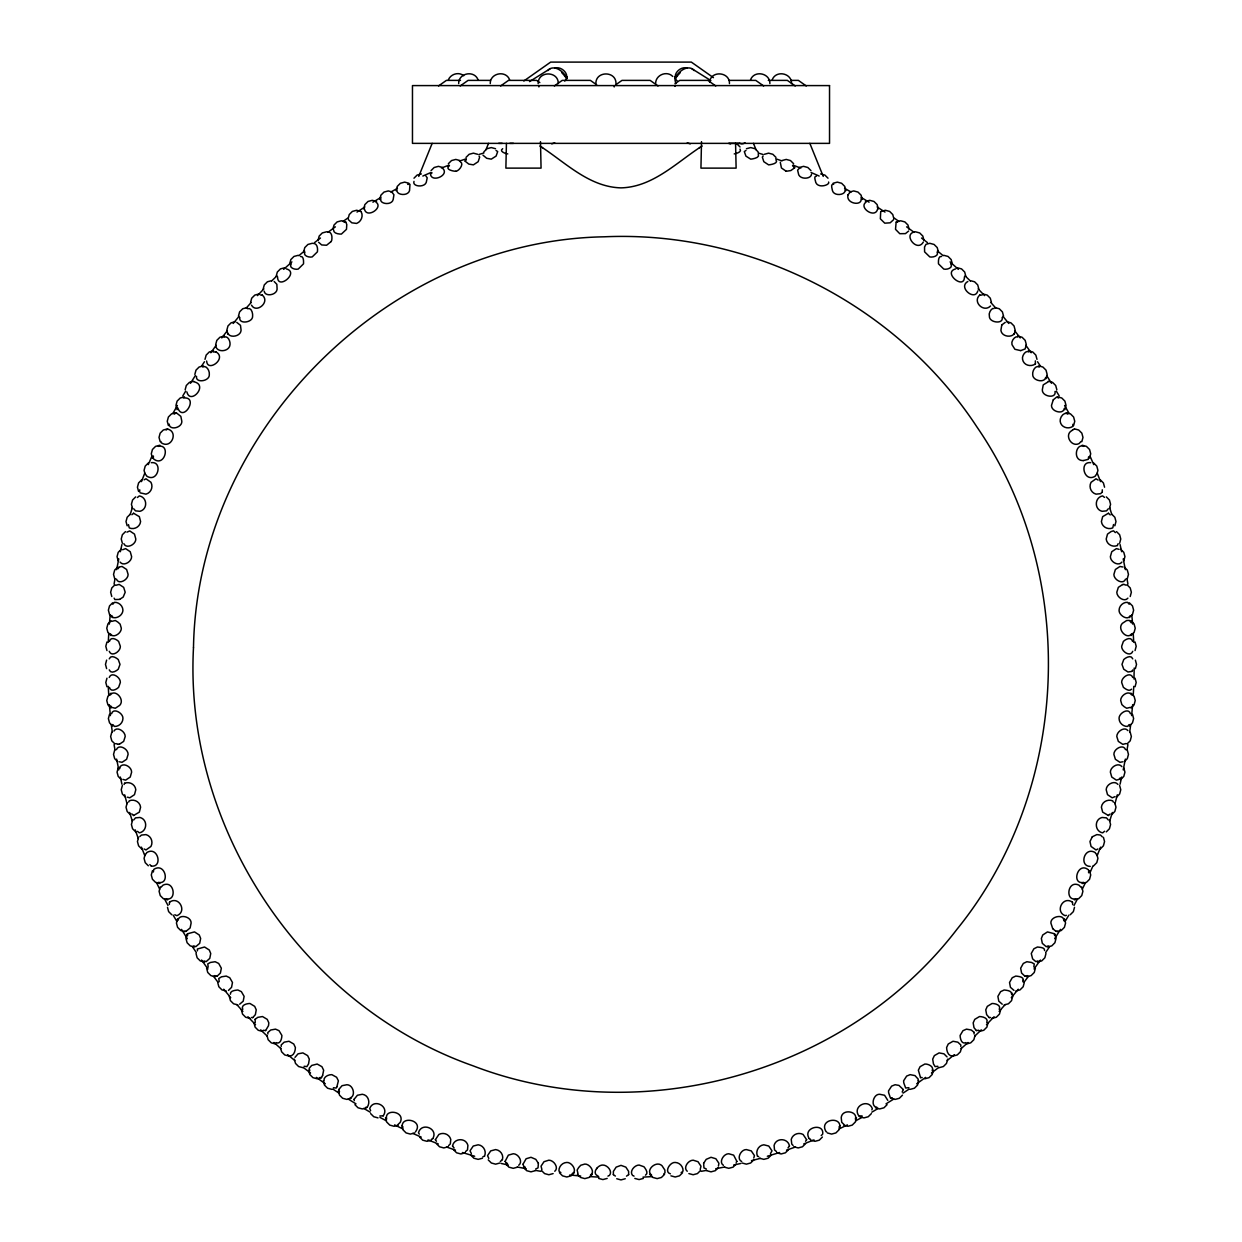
<?xml version="1.0" encoding="UTF-8"?>
<svg xmlns="http://www.w3.org/2000/svg" width="1242" height="1242" viewBox="0 0 1242 1242"><rect width="100%" height="100%" fill="white"/><g stroke="black" fill="none" stroke-linecap="round" stroke-linejoin="round"><path stroke-width="1.5" d="M1113.531 524.543L1112.77 527.897C1108.035 530.086 1101.98 526.981 1101.406 521.547L1102.663 516.641L1108.392 513.272M139.694 491.77L139.725 489.798M160.979 887.269L163.059 885.127C174.579 879.678 177.001 901.521 166.273 898.711M1133.977 679.032L1134.194 668.041M502.405 1159.609C503.848 1155.029 500.479 1150.108 495.62 1149.58L490.714 1150.899L487.563 1155.603L488.774 1158.429M1081.083 441.484L1079.019 443.611C1071.101 447.477 1064.068 434.514 1071.924 430.57M506.425 143.373L505.882 168.12L541.062 168.12L540.487 141.666M701.513 141.666L700.938 168.12L736.118 168.12L735.575 143.373M1054.536 935.273L1054.442 933.751M880.687 211.947L880.361 218.825L884.77 223.172L890.172 222.815L893.417 219.834M614.2 86.956L614.262 85.589M236.756 322.377L240.482 325.342L241.088 330.201C240.855 336.427 229.925 338.383 227.969 333.353M1023.16 979.922C1023.858 976.926 1018.347 976.321 1015.754 976.072L1012.23 977.749L1009.529 982.5L1010.445 987.328L1013.984 990.386M1044.6 950.596C1045.019 947.258 1039.787 947.413 1037.443 947.009L1033.887 948.779L1031.264 953.514L1032.63 958.871L1035.812 961.603L1038.064 960.92M119.775 768.581L119.837 767.432M153.294 458.267L153.403 456M108.24 642.393L108.784 633.249M1088.582 872.769L1088.706 870.487M1133.216 695.504L1133.76 686.36M1011.609 994.205C1011.997 990.65 1006.827 990.309 1004.141 989.998L1000.633 991.644L997.885 996.379L998.785 1001.176L1002.232 1004.188M251.552 305.19C256.256 313.838 270.647 301.961 262.248 295.084M169.145 424.081C169.347 430.803 182.248 427.885 181.829 421.271L180.835 416.38L176.457 412.918M109.327 624.105L110.228 614.992M1131.602 715.594L1132.673 704.649M974.116 1033.996L973.883 1032.133M435.383 1139.675L438.892 1134.458C443.534 1131.943 449.356 1134.303 450.768 1139.395L450.318 1143.913L448.579 1145.621M1072.653 904.642L1072.498 902.204M452.538 1146.024C453.904 1138.045 465.874 1137.377 467.908 1145.419L467.489 1149.906L465.502 1151.582M505.137 1161.363L508.351 1155.153L513.241 1153.756C518.628 1153.787 523.255 1161.938 518.706 1165.275M960.718 1046.338L960.873 1045.019L957.815 1042.162L953.002 1041.262L948.251 1044.01L946.606 1047.534C946.714 1051.337 948.143 1056.368 953.002 1056.073L957.272 1054.924L960.392 1051.803L961.541 1047.534M177.777 407.888C183.164 423.087 199.388 396.229 183.397 397.999M523.084 1164.173L523.581 1166.067M613.346 1174.59L613.393 1171.361L616.156 1167.123L621 1165.369L625.844 1167.123L628.607 1171.361L628.654 1174.59M318.589 242.237L321.694 244.953L326.584 245.248L330.962 241.693M1063.773 920.757C1064.316 913.631 1050.375 916.208 1050.887 923.07L1052.735 928.674M109.42 641.431C110.554 636.401 116.22 638.993 118.627 641.446L120.334 646.29C120.753 651.429 111.563 657.561 109.249 651.305M186.905 391.96C190.212 405.575 209.122 384.787 193.69 381.744M1129.692 731.973L1130.701 724.707M674.98 86.366L675.089 85.589M196.531 376.326C195.196 383.514 210.069 381.356 209.308 374.416C209.82 371.016 206.467 364.791 202.663 367.027M903.291 1089.56L902.189 1092.028M887.797 1100.381L884.568 1095.258L879.693 1094.28C873.064 1093.891 870.332 1106.7 876.836 1107.227M206.638 361.003C207.414 372.942 227.27 358.534 216.108 351.967M114.062 584.082L115.025 578.679M116.639 569.659L118.782 558.884M1125.361 759.095L1123.218 769.885M1126.975 750.075L1127.938 744.672M827.343 1132.937L831.612 1134.086L835.882 1132.937L839.002 1129.816C844.824 1115.425 818.043 1118.405 826.054 1131.633L826.675 1131.912M264.173 291.156C264.903 297.055 276.593 295.285 277.106 289.184L276.857 284.309L274.156 281.499M458.671 83.587C458.36 73.045 474.273 69.878 478.015 79.736M490.264 83.587C489.953 73.045 505.867 69.878 509.608 79.736M538.159 83.587C537.848 70.747 558.574 70.747 558.263 83.587M595.881 83.587C595.57 70.747 616.296 70.747 615.985 83.587M655.636 83.587C655.466 75.001 666.861 70.282 672.791 76.476M709.617 82.298C710.455 70.282 729.923 71.555 729.458 83.587M1023.129 980.155L1022.787 981.754M1033.856 967.006L1034.244 963.932L1031.574 962.457L1026.855 961.727L1023.315 963.45L1020.66 968.201L1021.592 973.045L1024.929 976.212M239.846 317.44C238.216 324.504 252.902 322.873 252.623 316.167C252.964 313.217 251.412 307.178 247.437 308.684M120.35 551.712L121.918 544.555M1120.082 784.199L1121.65 777.042M304.88 252.033C302.8 255.961 309.336 257.699 312.192 256.923L317.409 251.847C317.921 248.152 317.347 242.827 312.192 243.308L307.923 244.457L304.787 247.577L303.638 251.847M999.251 1009.373C1001.362 1005.12 995.323 1003.427 992.048 1003.489L987.312 1006.362L985.76 1009.839L986.629 1014.636L989.237 1017.617M538.376 1163.319L538.034 1167.899L535.737 1168.939M1114.99 803.698L1117.303 794.833M106.952 642.005L105.803 646.29L106.952 650.56M106.626 660.107L105.477 664.377L106.626 668.646M106.952 678.21L105.803 682.479L106.952 686.748M185.151 389.771L186.3 385.501L189.421 382.365L193.69 381.232M194.839 374.416L195.988 370.147L199.108 367.027L203.377 365.878M109.529 714.305L108.38 718.575L109.529 722.844L112.649 725.965M205.008 359.373L206.156 355.103L209.277 351.967L213.562 350.834M111.78 732.252L110.647 736.537L111.78 740.806L114.916 743.927M114.683 750.121L113.534 754.391L114.683 758.66L117.804 761.796M238.448 316.167L239.597 311.897L242.718 308.761L246.987 307.628M118.207 767.882L117.059 772.151L118.207 776.421L121.343 779.541M250.558 302.474L251.707 298.204L254.827 295.084L259.097 293.935M122.368 785.487L121.235 789.757L122.368 794.026L125.504 797.162M263.133 289.184L264.282 284.915L267.403 281.779L271.672 280.645M127.165 802.937L126.016 807.207L127.165 811.476L130.286 814.612M276.19 276.298L277.323 272.029L280.459 268.893L284.728 267.76M132.568 820.217L131.419 824.486L132.568 828.756L135.689 831.876M289.697 263.847L290.83 259.578L293.966 256.442L298.235 255.309M138.592 837.279L137.443 841.548L138.592 845.818L141.712 848.954M145.221 854.123L144.072 858.393L145.221 862.662L148.341 865.783M146.199 853.859L146.696 852.633C157.889 845.507 163.183 867.63 151.276 866.078M318.045 240.343L319.178 236.058L322.315 232.937L326.584 231.788C331.971 231.121 332.359 236.632 331.723 240.343L331.024 241.631M152.44 870.72L151.291 874.989L152.44 879.258L155.56 882.379L159.83 883.528M332.856 229.32L334.005 225.05L337.125 221.914L341.395 220.781L345.68 221.914L346.782 224.507L346.487 229.32L341.395 234.086C338.569 234.148 333.337 233.434 333.617 229.941M160.249 887.036L159.1 891.306L160.249 895.575L163.37 898.711L167.654 899.86M348.102 218.825L349.235 214.555L352.371 211.419L356.64 210.271L360.91 211.419M363.735 208.858L364.869 204.588L368.005 201.468L372.274 200.319L376.543 201.468M177.59 918.801L176.442 923.07L177.59 927.339L180.727 930.475L184.996 931.624M379.741 199.465L380.89 195.196L384.011 192.075L388.28 190.926L392.55 192.075M187.107 934.201L185.958 938.471L187.107 942.74L190.228 945.876L194.497 947.009M396.12 190.663L397.269 186.393L400.39 183.273L404.659 182.124L408.928 183.273M1001.782 324.969L1000.912 330.217C1001.657 337.855 1015.583 338.461 1015.18 330.217L1014.031 325.947L1010.91 322.827L1006.641 321.678M1046.012 378.686L1047.161 374.416L1046.012 370.147L1042.892 367.027L1038.622 365.878M856.468 1117.738L855.334 1122.007L852.198 1125.128L847.929 1126.277L843.66 1125.128M1064.891 409.658L1066.04 405.389L1064.891 401.119L1061.77 397.999L1057.501 396.85M1073.6 425.556L1074.749 421.271L1073.6 417.002L1070.48 413.881L1066.21 412.732M1081.829 441.686L1082.977 437.401L1081.829 433.132L1078.693 430.011L1074.423 428.863M918.676 1080.819L917.543 1085.089L914.407 1088.225L910.138 1089.358M1089.56 458.05L1090.709 453.765L1089.56 449.495L1086.439 446.375L1082.17 445.226M933.363 1070.231L932.214 1074.501L929.094 1077.637L924.824 1078.786M1096.779 474.63L1097.928 470.361L1096.779 466.092L1093.659 462.971M947.662 1059.131L946.513 1063.4L943.392 1066.536L939.107 1067.67M1109.432 508.552L1110.581 504.283L1109.432 499.998L1106.312 496.878M975.001 1035.44L973.868 1039.709L970.732 1042.83L966.462 1043.979M1114.835 525.816L1115.984 521.547L1114.835 517.277L1111.714 514.157M988.027 1022.865L986.893 1027.134L983.757 1030.27L979.488 1031.403M1119.632 543.266L1120.765 538.997L1119.632 534.728L1116.496 531.607M1000.602 1009.839L999.453 1014.109L996.332 1017.245L992.048 1018.378M1123.793 560.887L1124.942 556.618L1123.793 552.348L1120.657 549.212M1127.317 578.632L1128.466 574.363L1127.317 570.094L1124.196 566.973M1024.293 982.5L1023.16 986.769L1020.024 989.89L1015.754 991.038M1130.22 596.502L1131.353 592.232L1130.22 587.963L1127.084 584.827M1035.393 968.201L1034.26 972.47L1031.124 975.591L1026.855 976.74M1045.981 953.514L1044.848 957.799L1041.712 960.92L1037.443 962.069M1135.048 650.56L1136.197 646.29L1135.048 642.005M1135.374 668.646L1136.523 664.377L1135.374 660.107M1074.501 907.343L1073.367 911.612L1070.231 914.749M1135.048 686.748L1136.197 682.479L1135.048 678.21M348.583 219.834L351.828 222.815L356.64 223.436C361.205 221.697 363.58 215.968 361.143 211.792M986.753 1022.554C988.772 1018.192 982.748 1016.561 979.488 1016.546L974.753 1019.372L973.169 1022.865L973.992 1027.646L976.367 1030.549M917.947 1080.819L918.257 1079.205L914.997 1075.603L910.138 1074.656L906.644 1076.084L903.617 1080.819L903.772 1082.869L905.651 1087.992L908.911 1087.682M130.208 514.545L132.335 507.528M1109.665 821.226L1112.335 812.47M133.81 819.875L135.471 817.888L139.958 817.469C148.046 819.534 147.27 831.441 139.352 832.839L137.505 831.364M1108.19 508.878L1106.529 510.866L1102.042 511.3C1094 509.251 1094.668 497.281 1102.648 495.915L1104.495 497.405M396.943 190.135C396.26 195.196 407.888 196.422 409.534 190.663L409.984 184.328L407.687 184.375M1118.142 543.67L1117.35 545.548M675.57 78.06C673.661 72.719 681.516 65.935 687.059 68.217M120.039 766.857C123.082 762.169 131.652 766.593 131.621 772.151L130.239 777.042L125.613 780.131L122.896 779.402M187.495 933.906L187.526 935.692M116.453 749.656C118.627 743.585 128.299 748.848 128.097 754.391L126.622 759.281L122.073 762.293L119.31 761.796M1125.547 579.114C1123.373 585.168 1113.701 579.921 1113.903 574.363L1115.378 569.488L1119.927 566.476L1122.69 566.973M169.502 902.204L169.331 904.44M1072.809 426.13L1072.886 424.314M113.938 731.088C116.67 725.887 125.364 731.321 125.194 736.537L123.657 741.396L119.449 744.191M141.464 481.617L144.802 473.078M1097.198 855.676L1100.536 847.153M111.547 713.762C113.332 707.164 123.517 713.405 122.927 718.575C122.834 723.03 118.813 726.632 114.466 726.446L112.805 724.536M1130.173 615.69C1127.736 621.155 1118.623 615.069 1119.073 610.179C1119.197 605.832 1123.187 602.028 1127.534 602.323L1129.195 604.233M418.756 176.411L432.154 143.373M486.01 149.599L488.541 143.373M1095.786 474.941L1095.304 476.121C1083.971 483.355 1078.863 461.015 1090.724 462.692M110.352 694.977C114.792 688.425 125.395 699.541 119.651 705.394L115.32 708.25L111.578 707.35M1131.648 633.777C1127.208 640.329 1116.605 629.213 1122.349 623.36L1126.68 620.503L1129.397 620.41L1131.291 622.832M139.88 836.487L141.479 835.059L145.982 834.608C151.058 836.021 153.434 841.812 150.934 846.454L145.982 849.963L144.134 848.954M1102.12 492.267L1100.521 493.695L1096.018 494.145C1090.942 492.732 1088.566 486.942 1091.066 482.3L1096.018 478.791L1098.114 480.08M432.744 1138.65C438.721 1128.699 421.566 1121.635 418.476 1132.735L419.315 1134.101M383.173 1115.844C390.035 1106.544 373.625 1097.85 369.712 1108.547L370.628 1110.565M677.263 81.056L675.027 78.463L675.446 77.485A15.121 9.781 -58 0 1 694.076 70.561M367.244 1107.103C370.535 1102.477 368.486 1095.025 362.307 1094.28L357.432 1095.258L354.063 1099.341M148.279 464.601L151.943 456.218M484.52 1156.116C486.709 1151.381 483.588 1145.357 478.17 1144.798L473.249 1146.04L470.004 1150.822L471.355 1153.507M1090.057 872.552L1092.991 865.829M321.476 1077.59L322.625 1075.37M336.83 1086.921L336.178 1088.054L333.415 1087.744M554.941 68.217C560.484 65.935 568.339 72.719 566.43 78.06M109.249 677.464C111.563 671.208 120.769 677.371 120.334 682.479L118.627 687.323C116.236 689.729 110.662 692.337 109.436 687.416M1132.751 651.305C1130.406 657.561 1121.324 651.429 1121.666 646.29L1123.373 641.446C1125.78 638.993 1131.446 636.416 1132.58 641.431M124.045 784.494L124.65 783.221M128.687 802.068L129.23 800.857C133.965 798.684 140.02 801.773 140.594 807.207L139.337 812.128L133.608 815.482M277.571 276.78C277.432 290.814 299.803 272.417 286.328 268.893M848.069 194.73L849.668 192.789M676.036 78.013L675.027 78.463M1121.899 562.083C1118.669 566.631 1110.332 561.974 1110.379 556.618L1111.761 551.727L1116.387 548.638L1119.104 549.352M1082.31 889.148L1085.508 882.565M364.403 208.858C366.359 219.291 384.042 207.523 375.891 202.073M1127.891 598.147C1124.615 602.448 1116.791 597.34 1116.806 592.232L1118.343 587.357L1122.551 584.563M1074.004 905.48L1077.451 899.006M109.234 658.881C110.771 654.55 115.956 657.437 118.254 659.549L120.008 664.377L118.254 669.221C116.018 671.348 110.74 674.173 109.234 669.873M1132.145 670.99L1132.688 669.997M172.902 413.431L177.404 405.451M1060.482 929.389L1054.675 938.735M1065.108 921.486L1068.819 915.168M336.877 1086.828L338.383 1080.819L336.613 1077.264L331.862 1074.656C328.525 1074.47 323.137 1076.907 324.053 1080.819M871.868 1109.851L872.303 1108.563C868.329 1098.052 851.996 1106.358 858.827 1115.844M703.624 1163.288L706.217 1159.345L711.014 1157.296L715.889 1158.755L718.916 1163.304L718.419 1166.067M182.807 395.856L185.679 391.152M190.461 383.328L195.351 375.55M840.011 1125.562L839.002 1127.068M932.214 1070.666C934.357 1066.614 928.193 1063.742 924.824 1064.037L920.074 1066.692L918.35 1070.231L920.539 1077.621M1049.738 946.451L1045.671 952.536M115.863 585.293L119.185 584.408L123.657 587.357L125.194 592.232L123.206 597.045L119.682 599.374M112.805 604.233L114.435 602.308C118.782 602.122 122.818 605.739 122.927 610.179C122.772 616.622 112.96 621.109 109.529 614.464L108.38 610.179L109.529 605.91L112.649 602.789M822.685 1134.101C824.362 1122.256 802.053 1127.332 809.256 1138.65M1129.195 724.536L1127.565 726.446C1123.218 726.632 1119.166 723.046 1119.073 718.575C1118.514 713.42 1128.699 707.164 1130.453 713.762M1126.09 743.539L1122.815 744.346L1118.343 741.396L1116.806 736.537C1116.682 731.491 1124.678 726.197 1127.891 730.622M979.752 295.084C972.176 301.759 983.726 313.031 990.495 305.998M201.421 366.343L204.464 361.748M806.632 1139.706L805.561 1141.258M448.409 79.736C450.815 73.946 458.888 71.57 463.716 75.746M750.556 79.736C754.298 69.878 770.211 73.045 769.885 83.587M772.245 79.736C775.986 69.878 791.884 73.045 791.573 83.587M794.694 167.779L790.843 170.558L786.248 171.272M118.083 568.727L118.937 567.454M789.477 1146.056L787.971 1147.872M1040.423 960.05L1034.027 968.993M322.625 1075.355L323.65 1070.231L321.926 1066.692L317.176 1064.037L311.711 1065.45L309.165 1068.306L309.786 1070.666M210.845 352.744L216.186 345.245M122.632 549.725L125.613 548.638L130.239 551.727L131.621 556.618C131.683 561.974 123.315 566.631 120.101 562.083M1119.368 779.029L1120.175 777.88M753.77 1158.025L754.437 1155.603L751.286 1150.899L746.38 1149.58C740.682 1149.424 736.195 1159.065 741.707 1161.518M676.968 76.585L678.769 74.101M736.164 1162.357L736.879 1161.379M255.091 1019.387L255.247 1022.554M855.334 1119.104C858.346 1111.326 841.998 1108.283 841.222 1117.738L841.734 1122.318L843.892 1124.398M1131.819 671.441L1127.984 671.984L1123.746 669.221L1121.992 664.377L1123.746 659.549C1125.982 657.422 1131.26 654.581 1132.766 658.881M338.74 1089.544L342.047 1085.694L346.906 1084.732C353.52 1084.809 355.973 1096.143 350.104 1097.912M126.948 532.15L129.773 530.939L134.478 534.107L135.797 538.997C135.983 544.633 126.265 549.337 123.858 543.67M1115.052 796.603L1112.227 797.814L1107.522 794.663L1106.203 789.757C1106.234 784.199 1114.679 780.023 1117.924 784.447M430.462 174.222C431.735 183.009 449.309 175.262 443.021 168.695M1024.076 982.143L1028.5 976.29M221.775 337.933L227.379 330.62M1131.602 689.186C1129.273 691.887 1125.531 688.984 1123.373 687.323L1121.666 682.479C1121.247 677.34 1130.437 671.208 1132.751 677.464M1092.261 836.829L1089.964 841.548L1091.066 846.454L1096.018 849.963L1097.866 848.954M682.588 1171.563L683.069 1170.942C683.255 1166.595 679.669 1162.543 675.198 1162.45C670.012 1161.907 663.833 1172.044 670.385 1173.83M291.218 263.909C288.392 267.868 295.301 270.011 298.235 269.064L303.514 263.847C303.607 261.472 303.871 255.93 300.44 256.442M131.885 514.731L133.593 513.272M1110.115 814.022L1108.407 815.497M111.578 621.404L115.32 620.503L117.881 622.102L120.132 624.152L121.312 628.219C121.607 633.203 113.162 638.885 110.383 633.839M1130.422 707.35L1126.68 708.25L1124.119 706.667L1121.868 704.602L1120.688 700.55C1120.377 695.551 1128.792 689.869 1131.617 694.915M465.145 160.963L466.278 159.861M596.641 1168.753L597.293 1167.961M137.412 497.514L139.321 495.9C147.301 497.266 148.015 509.236 139.958 511.3L135.518 510.866L133.81 508.878M1104.588 831.24L1102.679 832.854C1094.699 831.488 1093.985 819.518 1102.042 817.469L1106.529 817.888L1108.19 819.875M1011.283 997.714L1018.254 989.222M233.201 323.463L239.069 316.337M628.669 1174.621L626.496 1176.143M380.89 198.736C378.95 204.138 391.898 205.784 393.186 199.465L393.931 194.73L392.332 192.789M564.737 81.056L566.973 78.463L566.554 77.485A15.121 9.781 58 0 0 547.924 70.577M246.32 307.969L251.226 302.443M1119.104 779.402L1116.387 780.131L1111.761 777.042L1110.379 772.151C1110.317 766.795 1118.685 762.122 1121.899 766.671M999.111 1011.407L1005.197 1004.561M413.99 181.394C411.956 186.611 424.221 187.868 426.239 182.465L427.217 177.777L425.928 176.1M979.767 295.068L982.143 295.037M257.467 295.612L263.863 288.92M923.955 240.343L922.822 236.058L919.685 232.937L915.416 231.788C901.909 233.449 917.077 253.151 923.349 242.004M986.474 1024.666L994.081 1016.748M1072.125 430.369L1073.026 429.701M413.99 178.196L417.11 175.075L421.38 173.927M431.036 170.62L434.157 167.499L438.426 166.35L442.695 167.499M148.341 462.971L145.221 466.092L144.072 470.361L145.221 474.63M448.378 163.696L451.514 160.56L455.783 159.426L460.052 160.56M141.712 479.816L138.592 482.936L137.443 487.206L138.592 491.475M465.998 157.424L469.134 154.303L473.404 153.154L477.673 154.303M135.689 496.878L132.568 499.998L131.419 504.283L132.568 508.552M483.883 151.85L487.004 148.714L491.273 147.581L495.542 148.714M130.286 514.157L127.165 517.277L126.016 521.547L127.165 525.816M125.504 531.607L122.368 534.728L121.235 538.997L122.368 543.266M121.343 549.212L118.207 552.348L117.059 556.618L118.207 560.887M117.804 566.973L114.683 570.094L113.534 574.363L114.683 578.632M114.916 584.827L111.78 587.963L110.647 592.232L111.78 596.502M111.035 620.814L107.914 623.934L106.765 628.219L107.914 632.488L111.035 635.609M111.035 693.145L107.914 696.281L106.765 700.55L107.914 704.819L111.035 707.94M574.208 1172.727L571.072 1175.848L566.802 1176.997L562.533 1175.848L559.412 1172.727M1129.351 617.585L1132.471 614.464L1133.62 610.179L1132.471 605.91L1129.351 602.789M592.232 1174.342L589.096 1177.463L584.827 1178.611L580.557 1177.463L577.437 1174.342M1130.965 635.609L1134.086 632.488L1135.235 628.219L1134.086 623.934L1130.965 620.814M664.563 1174.342L661.443 1177.463L657.173 1178.611L652.904 1177.463L649.768 1174.342M1130.965 707.94L1134.086 704.819L1135.235 700.55L1134.086 696.281L1130.965 693.145M682.588 1172.727L679.467 1175.848L675.198 1176.997L670.928 1175.848M1129.351 725.965L1132.471 722.844L1133.62 718.575L1132.471 714.305M700.55 1170.476L697.414 1173.597L693.145 1174.746L688.875 1173.597M1127.084 743.927L1130.22 740.806L1131.353 736.537L1130.22 732.252M718.419 1167.573L715.283 1170.694L711.014 1171.843L706.745 1170.694M1124.196 761.796L1127.317 758.66L1128.466 754.391L1127.317 750.121M736.164 1164.049L733.044 1167.169L728.759 1168.318L724.49 1167.169M1120.657 779.541L1123.793 776.421L1124.942 772.151L1123.793 767.882M753.77 1159.888L750.649 1163.009L746.38 1164.158L742.111 1163.009M1116.496 797.162L1119.632 794.026L1120.765 789.757L1119.632 785.487M771.235 1155.091L768.099 1158.227L763.83 1159.36L759.561 1158.227M1111.714 814.612L1114.835 811.476L1115.984 807.207L1114.835 802.937M788.499 1149.688L785.379 1152.809L781.109 1153.958L776.84 1152.809M1106.312 831.876L1109.432 828.756L1110.581 824.486L1109.432 820.217M805.561 1143.665L802.441 1146.785L798.171 1147.934L793.902 1146.785M1100.288 848.954L1103.408 845.818L1104.557 841.548L1103.408 837.279M822.406 1137.035L819.285 1140.172L815.016 1141.305L810.747 1140.172M1093.659 865.783L1096.779 862.662L1097.928 858.393L1096.779 854.123M871.372 1113.608L868.236 1116.744L863.966 1117.893L859.697 1116.744M887.098 1104.666L883.962 1107.786L879.693 1108.935L875.424 1107.786M902.484 1095.149L899.363 1098.27L895.094 1099.418L890.824 1098.27M174.222 414.176L175.79 413.027M448.378 166.521C445.754 169.797 453.439 171.256 455.752 171.272M908.678 231.012L905.449 233.62L899.767 233.698L895.513 229.32L896.15 222.101L900.605 220.781L904.875 221.914L907.995 225.05L909.144 229.32M271.641 280.987L276.966 275.817M974.691 1036.201L981.289 1029.851M679.11 73.728L680.29 72.657M283.626 269.359L291.917 261.907M821.195 1135.545L822.39 1134.474M961.184 1048.574L968.03 1042.488M213.019 351.967L216.092 351.967M298.825 255.697L304.538 250.931M700.209 1169.436L700.969 1166.191L698.02 1161.72L693.145 1160.183C688.052 1160.183 682.898 1167.93 687.23 1171.268M144.134 479.816L145.982 478.791L150.919 482.269C153.434 486.926 151.074 492.732 145.982 494.145L140.144 492.857M947.258 1060.482L954.337 1054.66M1001.797 324.938L1005.244 322.377M1053.278 399.831L1056.631 397.083L1058.603 397.999M770.459 1153.632L771.996 1150.822L768.751 1146.04L763.83 1144.798C758.381 1145.357 755.338 1151.396 757.48 1156.116M431.036 173.632L432.061 172.84M314.552 242.594L320.467 238.045M327.857 232.363L335.387 226.851M158.293 446.375C171.023 443.642 164.581 468.079 153.511 458.826M1083.692 882.379C1070.868 885.018 1077.854 860.877 1088.473 869.928M925.616 1077.404L916.674 1083.8M931.453 1072.979L938.75 1067.452M119.31 566.973L122.073 566.476L126.622 569.488L128.097 574.363C128.33 579.874 118.518 585.137 116.453 579.114M1122.69 761.796L1119.927 762.293L1115.378 759.281L1113.903 754.391C1113.67 748.864 1123.405 743.57 1125.547 749.656M223.902 337.234C227.86 335.138 230.515 341.395 230.018 344.624C229.351 352.324 215.285 353.085 215.673 344.624L216.822 340.355L219.943 337.234L224.212 336.085M217.071 976.212L220.408 973.045L221.34 968.201L218.685 963.45L215.145 961.727L210.426 962.457L207.787 963.901L208.19 967.192M228.481 990.417L231.555 987.328L232.471 982.5L229.77 977.749L226.246 976.072L221.511 976.817L218.794 978.479L219.213 981.739M166.164 430.011L166.971 429.437M186.021 931.329L190.119 927.96L191.113 923.07C191.408 916.394 178.755 913.755 178.149 920.229M252.763 1017.617L255.371 1014.636L256.24 1009.839L254.688 1006.362L249.952 1003.489C246.692 1003.536 240.669 1004.98 242.764 1009.404M1073.197 429.561L1074.423 429.08M265.633 1030.549L268.505 1025.69L268.831 1022.865L267.247 1019.372L262.512 1016.546L257.731 1017.369L255.107 1019.356M1075.727 898.711C1065.124 901.552 1067.328 879.662 1078.941 885.127L1081.021 887.269M448.44 166.459L449.48 165.714M280.459 1047.534L281.608 1051.803L284.728 1054.924L288.998 1056.073C293.857 1056.383 295.285 1051.337 295.394 1047.534L293.749 1044.01L288.998 1041.262L284.201 1042.162L281.158 1045.003L281.282 1046.338M609.418 1175.429C612.943 1171.641 607.586 1165.027 602.898 1165.043C597.619 1164.763 591.409 1173.597 598.054 1175.957M343.009 221.449L347.589 218.219M1057.206 931.065L1055.995 931.345M438.519 85.946L446.406 80.388L460.472 80.388M460.192 85.946L468.094 80.388L490.45 80.388M500.619 85.946L508.521 80.388L536.653 80.388L539.82 82.609M523.813 81.009L550.656 62.1L691.344 62.1L713.451 77.672M554.351 85.946L562.238 80.388L590.385 80.388L596.703 84.844M615.675 84.844L621.994 80.388L650.14 80.388L658.027 85.946M674.98 83.726L679.716 80.388L707.862 80.388L715.749 85.946M699.82 147.472C675.353 163.711 652.081 187.092 621 187.868C589.919 187.092 566.631 163.696 542.18 147.472M909.16 1089.048L903.058 1093.115M1048.326 945.876L1046.183 946.668L1042.317 943.346L1041.355 938.471L1042.752 934.978L1047.472 931.919L1054.427 933.751M455.783 171.287C459.261 171.039 464.291 163.618 460.409 161.941M1053.263 399.846L1051.493 405.389C1051.182 411.754 1063.556 414.828 1064.285 408.463M356.997 212.087L364.853 206.995M151.276 462.692C163.106 460.999 158.06 483.355 146.727 476.121L146.214 474.941M1090.228 866.388C1078.661 866.295 1084.437 845.864 1095.273 852.633L1095.801 853.859M681.144 1172.572L682.091 1171.982M893.805 1099.046L886.012 1103.859M699.448 147.72L702.118 146.028M1027.289 975.591L1024.945 976.228M529.527 81.599L550.299 68.605M119.62 599.405L114.901 599.56L114.109 598.147M663.787 1173.923L664.982 1172.805L664.874 1170.073L662.017 1165.726C656.195 1159.997 645.017 1170.476 651.6 1175.025M502.684 148.698C498.647 151.12 505.556 153.837 507.776 153.915M372.91 202.198L380.968 197.4M1066.366 915.307L1065.186 915.68C1054.613 911.737 1062.997 895.358 1072.467 902.204M871.791 1112.195L878.11 1108.485M645.498 1175.165C648.79 1173.193 645.623 1168.831 643.946 1166.75L639.102 1165.043C634.367 1165.074 629.12 1171.579 632.582 1175.429M729.535 143.373L739.595 143.373M1092.292 836.782L1096.872 834.593L1100.521 835.059L1102.244 836.813M119.434 744.206L118.083 744.331M1122.566 584.547L1123.917 584.423M390.842 191.982L397.44 188.396M855.629 1120.827L862.088 1117.381M554.77 1171.268C559.102 1167.946 553.963 1160.168 548.855 1160.183L543.98 1161.72L541.031 1166.191L541.916 1169.514M839.173 1128.9L847.417 1124.895M484.52 1156.147L482.796 1156.876M607.928 1176.127L608.968 1175.662M1035.409 363.922C1030.891 367.197 1023.625 365.427 1022.57 359.373C1021.607 355.802 1025.845 349.716 1028.981 351.967M124.697 783.205C129.447 781.373 135.269 784.261 135.797 789.757L134.478 794.663L129.773 797.814L127.367 797.162M1117.303 545.564C1112.553 547.551 1106.731 544.369 1106.203 538.997L1107.522 534.107L1111.016 531.607L1113.5 530.815L1115.394 532.601M430.958 172.483L422.823 176.038M187.573 933.751L194.497 931.904L199.248 934.978L200.645 938.471L199.683 943.346L195.832 946.637L193.674 945.876M1072.669 426.487C1068.027 429.592 1060.885 427.279 1060.171 421.271C1059.705 417.731 1063.23 412.546 1066.785 413.369M169.533 902.204C178.864 895.358 187.558 911.706 176.83 915.664L174.811 914.749M590.462 1174.994C595.57 1172.153 589.795 1163.785 584.827 1164.064L580.775 1165.244L578.71 1167.496L577.126 1170.073L578.027 1173.799M432.744 1138.681L431.564 1139.178M415.449 1131.866C424.919 1119.399 397.192 1114.555 402.998 1129.816L406.118 1132.937L410.388 1134.086L414.657 1132.937M572.127 1173.628C577.809 1171.299 571.848 1162.046 566.802 1162.45C562.362 1162.559 558.76 1166.58 558.947 1170.911L559.412 1171.563M803.76 1143.913L814.007 1139.908M441.453 168.043L449.03 165.093M383.173 1115.875L379.866 1115.937M786.528 1150.123L795.191 1147.111M459.416 161.118L466.34 158.743M763.147 155.964L762.34 157.129L763.814 161.693L768.596 164.86C770.863 164.736 778.672 163.307 776.033 160.078M551.727 143.87L554.755 142.877M500.293 1161.518L502.405 1159.624M767.339 1156.24L779.603 1152.514M483.93 152.968L479.008 154.458M734.224 153.915C736.335 153.527 742.25 151.943 740.03 149.133M502.234 143.373L498.663 143.373M978.758 1030.255L976.383 1030.581M746.458 148.714L750.727 147.581L754.996 148.714L758.117 151.85M764.327 154.303L768.596 153.154L772.866 154.303L776.002 157.424M781.948 160.56L786.217 159.426L790.486 160.56L793.622 163.696M799.305 167.499L803.574 166.35L807.843 167.499L810.964 170.62M235.359 321.678L231.09 322.827L227.969 325.947L226.82 330.217L227.923 334.315M833.072 183.273L837.341 182.124L841.61 183.273L844.731 186.393L845.88 190.663M849.45 192.075L853.72 190.926L857.989 192.075L861.11 195.196L862.258 199.465M865.457 201.468L869.726 200.319L873.995 201.468L877.131 204.588L878.265 208.858M184.499 396.85L180.23 397.999L177.109 401.119L175.96 405.389L177.109 409.658M881.09 211.419L885.36 210.271L889.629 211.419L892.765 214.555L893.898 218.825M175.79 412.732L171.52 413.881L168.4 417.002L167.251 421.271L168.4 425.556M167.577 428.863L163.307 430.011L160.171 433.132L159.023 437.401L160.171 441.686M159.83 445.226L155.56 446.375L152.44 449.495L151.291 453.765L152.44 458.05M1082.17 883.528L1086.439 882.379L1089.56 879.258L1090.709 874.989L1089.56 870.72M1074.346 899.86L1078.63 898.711L1081.751 895.575L1082.9 891.306L1081.751 887.036M351.175 1098.27L346.906 1099.418L342.637 1098.27L339.516 1095.149L338.367 1090.88M366.576 1107.786L362.307 1108.935L358.038 1107.786L354.901 1104.666M1057.004 931.624L1061.273 930.475L1064.41 927.339L1065.558 923.07L1064.41 918.801M1047.503 947.009L1051.772 945.876L1054.893 942.74L1056.042 938.471L1054.893 934.201M398.34 1125.128L394.071 1126.277L389.802 1125.128L386.666 1122.007L385.532 1117.738M431.253 1140.172L426.984 1141.305L422.715 1140.172L419.594 1137.035M448.098 1146.785L443.829 1147.934L439.559 1146.785L436.439 1143.665M1004.141 1004.918L1008.426 1003.784L1011.547 1000.648L1012.696 996.379L1011.702 992.684M465.16 1152.809L460.891 1153.958L456.621 1152.809L453.501 1149.688M482.439 1158.227L478.17 1159.36L473.901 1158.227L470.765 1155.091M499.889 1163.009L495.62 1164.158L491.351 1163.009L488.23 1159.888M517.51 1167.169L513.241 1168.318L508.956 1167.169L505.836 1164.049M535.255 1170.694L530.986 1171.843L526.717 1170.694L523.581 1167.573M553.125 1173.597L548.855 1174.746L544.586 1173.597L541.45 1170.476M607.183 1178.425L602.898 1179.574L598.628 1178.425M625.269 1178.751L621 1179.9L616.731 1178.751M643.372 1178.425L639.102 1179.574L634.817 1178.425M1020.645 350.601L1014.9 349.281L1011.982 344.624C1010.693 340.851 1015.537 335.449 1017.788 337.017M751.457 1160.68L760.321 1158.367M1035.424 363.906L1035.347 360.848M1083.35 460.58L1088.256 459.338L1088.629 456.745M513.443 143.373L509.857 143.373M965.997 1042.628C961.587 1044.693 960.159 1038.654 960.113 1035.44L962.969 1030.689L966.462 1029.137L971.26 1030.006L973.868 1032.102M260.261 294.944L262.233 295.068M724.707 1166.999L715.718 1168.738M733.665 1165.027L740.822 1163.459M937.85 1066.288L935.117 1066.599L933.441 1063.866L932.695 1059.131L934.372 1055.607L939.107 1052.906L943.936 1053.821L947.041 1056.895M922.169 1077.513L920.539 1077.621M167.577 429.08C178.832 431.657 171.287 449.573 161.305 442.789L160.917 441.484M745.992 150.437L744.315 151.586L745.914 156.119L750.727 159.147C752.947 158.96 760.368 157.625 758.241 154.35M1020.753 350.586L1025.131 348.955L1026.327 344.624L1025.178 340.355L1022.057 337.234L1017.788 336.085M701.295 1171.315L706.698 1170.352M344.22 222.318L345.711 222.07M892.315 1097.85L890.374 1097.835L888.635 1092.743L888.527 1090.88L891.601 1086.145L895.094 1084.732L898.944 1085.399L903.26 1089.544M798.979 168.695L797.612 170.17L798.746 174.889C801.214 179.842 811.228 178.864 811.538 174.222M1123.932 584.423L1126.059 585.168M118.068 744.331L115.941 743.585M862.134 1115.937L858.827 1115.875M989.253 1017.633L990.619 1017.493M676.673 76.74L674.763 76.756M642.983 1177.137L652.128 1176.593M567.237 76.756L565.327 76.74M398.108 1124.398L400.266 1122.333C405.606 1110.969 383.856 1108.345 386.666 1119.104M728.992 80.388L755.757 80.388L763.644 85.946M768.301 80.388L787.35 80.388L795.237 85.946M790.937 80.388L798.373 80.388L806.26 85.946M365.785 1107.305L366.7 1107.321M1083.334 460.58L1082.17 460.549C1072.653 459.726 1076.069 443.006 1083.707 446.375M589.872 1176.593L599.017 1177.137M319.831 1077.513L321.461 1077.621L317.176 1078.786L312.906 1077.637L309.786 1074.501L308.637 1070.231M967.844 281.499C957.52 287.259 974.939 301.604 977.78 290.939M265.617 1030.581L263.288 1030.27M569.783 1174.979L580.728 1176.05M251.381 1017.493L252.747 1017.633M133.608 513.272L139.337 516.641L140.594 521.547C140.02 526.965 133.996 530.086 129.261 527.897L128.485 524.636M1108.392 815.482L1102.663 812.128L1101.406 807.207C1101.996 801.68 1108.004 798.823 1112.739 800.857L1113.344 802.146M239.675 1004.173L243.215 1001.192L244.115 996.379L241.367 991.644L237.859 989.998C235.25 990.293 229.987 990.65 230.391 994.205M866.109 202.073C857.989 207.554 875.439 219.275 877.628 208.935M566.973 78.463L565.964 78.013M217.055 976.228L214.711 975.591M816.413 176.147C813.308 176.224 815.59 180.649 815.761 182.465C818.416 188.939 830.401 184.748 828.6 182.031M186.005 931.345L184.841 931.081M896.289 222.07L897.376 222.24M941.56 256.442C938.067 255.883 938.393 261.565 938.486 263.847L943.765 269.064C946.761 269.949 953.654 267.837 950.735 263.847M833.708 184.266C830.122 183.568 832.233 188.877 832.466 190.663C834.05 196.578 845.802 195.118 845.057 190.135M526.282 1168.738L517.293 1166.999M535.302 1170.352L540.705 1171.315M955.688 268.893C942.15 272.433 964.599 290.752 964.429 276.78M496.008 150.437L497.685 151.586L496.101 156.073L491.273 159.147L486.709 158.293L482.983 155.172M304.15 1066.288L306.883 1066.599L308.559 1063.866L309.305 1059.131L307.628 1055.607L302.893 1052.906L298.064 1053.821L294.991 1057.361M501.178 1163.459L508.335 1165.027M994.035 308.559C992.265 307.209 988.12 312.72 989.377 316.167C988.942 322.842 1003.846 324.488 1002.154 317.44M728.557 143.373L730.591 143.87M276.003 1042.628C280.413 1044.724 281.841 1038.654 281.887 1035.44L279.031 1030.689L275.538 1029.137L270.74 1030.006L267.76 1032.614L267.884 1033.996M820.62 173.927L824.89 175.075L828.01 178.196M943.765 255.309L948.034 256.442L951.17 259.578L952.303 263.847M957.272 267.76L961.541 268.893L964.677 272.029L965.81 276.298M970.328 280.645L974.597 281.779L977.718 284.915L978.867 289.184M982.903 293.935L987.173 295.084L990.293 298.204L991.442 302.474M995.013 307.628L999.282 308.761L1002.403 311.897L1003.552 316.167M1028.438 350.834L1032.723 351.967L1035.844 355.103L1036.992 359.373M1048.31 381.232L1052.579 382.365L1055.7 385.501L1056.849 389.771M204.557 962.069L200.288 960.92L197.152 957.799L196.019 953.514M215.145 976.74L210.876 975.591L207.74 972.47L206.607 968.201M226.246 991.038L221.976 989.89L218.84 986.769L217.707 982.5M237.859 1004.918L233.574 1003.784L230.453 1000.648L229.304 996.379M249.952 1018.378L245.668 1017.245L242.547 1014.109L241.398 1009.839M262.512 1031.403L258.243 1030.27L255.107 1027.134L253.973 1022.865M275.538 1043.979L271.268 1042.83L268.132 1039.709L266.999 1035.44M302.893 1067.67L298.608 1066.536L295.487 1063.4L294.338 1059.131M331.862 1089.358L327.593 1088.225L324.457 1085.089L323.324 1080.819M378.034 1117.893L373.764 1116.744L370.628 1113.608M739.766 143.373L741.552 143.87A13.057 9.237 90 0 0 745.091 142.877M762.992 154.458L758.07 152.968M462.397 1152.514L474.661 1156.24M776.498 1151.582L774.511 1149.906L774.092 1145.419C776.095 1137.424 788.127 1138.014 789.462 1146.024M1048.31 381.744L1043.233 384.88L1042.333 389.771C1041.821 396.695 1056.631 399.132 1055.017 391.463M687.245 142.877L690.273 143.87M479.039 156.011L479.66 157.129L478.186 161.693L473.404 164.86L468.808 164.084L465.02 161.118M775.66 158.743L781.855 160.87M723.465 1165.338C718.513 1162.465 723.387 1153.616 728.759 1153.756L733.649 1155.153L736.863 1161.363M446.81 1147.111L455.472 1150.123M706.263 1168.939L703.966 1167.93L703.624 1163.319M792.97 165.093L800.811 168.136M427.993 1139.908L438.24 1143.913M809.256 1138.681L810.436 1139.178M793.11 1145.497L791.759 1144.037L791.232 1139.395C792.644 1134.319 798.435 1131.959 803.077 1134.443L806.617 1139.675M819.177 176.038L811.042 172.483M412.841 1133.434L421.224 1137.098M633.032 1175.662L634.072 1176.127M757.48 1156.147L758.691 1156.69M394.583 1124.895L402.827 1128.9M379.912 1117.381L386.371 1120.827M844.56 188.396L851.158 191.982M615.38 1176.065L613.331 1174.621M539.882 146.028L542.552 147.72M355.988 1103.859L348.195 1099.046M363.89 1108.485L370.209 1112.195M861.032 197.4L869.089 202.198M691.701 68.605L710.874 80.59M338.942 1093.115L332.84 1089.048M559.909 1171.982L560.856 1172.572M877.147 206.995L885.003 212.087M203.936 960.92L206.172 961.634L209.774 958.374L210.736 953.514L209.293 950.021L204.557 947.009L197.385 949.028L197.447 950.844M786.217 171.287L781.435 167.965L780.271 162.252M1039.337 367.027C1035.517 364.729 1032.226 371.094 1032.692 374.416C1032.35 380.766 1044.506 383.297 1045.655 377.552M524.062 1166.44L525.35 1167.309M1108.407 513.272L1110.255 514.918M133.593 815.497L131.745 813.852M325.326 1083.8L316.384 1077.404M894.411 218.219L898.991 221.449M906.613 226.851L914.143 232.363M506.348 1162.745L507.497 1163.568M1066.862 413.431L1067.778 414.176M792.52 165.714L794.709 167.748M1055.964 931.314L1052.75 928.69M303.25 1067.452L310.547 1072.979M158.308 882.379C170.449 885.003 165.295 861.746 153.744 869.431L153.371 872.008M921.533 238.045L927.448 242.594M454.137 1147.981L452.523 1146.056M287.663 1054.66L294.742 1060.482M937.462 250.931L943.175 255.697M505.836 1162.357L505.121 1161.379M273.97 1042.488L280.816 1048.574M950.083 261.907L958.374 269.359M561.71 72.657L562.89 73.728M260.711 1029.851L267.309 1036.201M965.034 275.817L970.359 280.987M1100.288 479.816L1103.408 482.936L1104.557 487.206M736.894 143.839L740.03 146.96M171.769 914.749L168.633 911.612L167.499 907.343M247.919 1016.748L255.526 1024.666M978.137 288.92L984.533 295.612M149.832 864.572L150.903 865.767M990.774 302.443L995.68 307.969M236.803 1004.561L242.889 1011.407M861.11 198.736C862.274 206.545 845.398 203.704 848.069 194.761M1002.931 316.337L1008.799 323.463M223.746 989.222L230.717 997.714M436.439 1141.258L435.368 1139.706M1014.621 330.62L1020.225 337.933M402.998 1127.068L401.973 1125.547M207.973 968.993L201.577 960.05M213.5 976.29L217.924 982.143M538.376 1163.288L535.783 1159.345L530.986 1157.296L526.111 1158.755L523.099 1164.08M563.231 74.101L565.032 76.585M1025.814 345.245L1031.155 352.744M354.343 1100.629L354.032 1099.372M196.329 952.536L192.262 946.451M339.516 1091.702L338.709 1089.56M112.789 617.585L111.749 615.504M1037.536 361.748L1040.579 366.343M1046.649 375.55L1051.539 383.328M187.325 938.735L181.518 929.389M1056.321 391.152L1059.193 395.856M110.709 705.922L111.469 707.164M173.181 915.168L176.892 921.486M1064.596 405.451L1069.098 413.431M164.549 899.006L167.996 905.48M937.12 252.033C939.169 256.007 932.68 257.591 929.808 256.923L924.591 251.847L924.545 247.018L925.973 244.332L929.808 243.308L934.077 244.457L937.213 247.577L938.362 251.847M156.492 882.565L159.69 889.148M1090.057 456.218L1093.721 464.601M809.846 143.373L823.244 176.411M753.459 143.373L755.99 149.599M1097.198 473.078L1100.536 481.617M141.464 847.153L144.802 855.676M135.269 829.904L138.266 838.567M1109.665 507.528L1111.792 514.545M129.665 812.47L132.335 821.226M124.697 794.833L127.01 803.698M538.609 85.589L538.919 86.924M1120.082 544.555L1121.65 551.712M1123.218 558.884L1125.361 569.659M118.782 769.885L116.639 759.095M120.35 777.042L121.918 784.199M674.98 79.736L675.741 83.587M1126.975 578.679L1127.938 584.082M114.062 744.672L115.025 750.075M111.299 724.707L112.308 731.973M1131.773 614.992L1132.673 624.105M109.327 704.649L110.398 715.594M1133.216 633.249L1133.76 642.393M108.24 686.36L108.784 695.504M1014.046 333.508L1014.077 334.315M1102.275 489.798L1102.306 491.77M193.488 647.579C183.8 828.135 302.411 1005.632 472.923 1065.776C641.633 1130.779 847.091 1072.84 956.992 929.249C1070.946 788.872 1079.329 575.574 976.74 426.689C896.538 304.337 750.184 230.251 604.249 236.803C387.83 240.622 197.121 431.036 193.488 647.579M829.532 85.589L412.468 85.589L412.468 143.373L829.532 143.373L829.532 85.589"/></g></svg>
